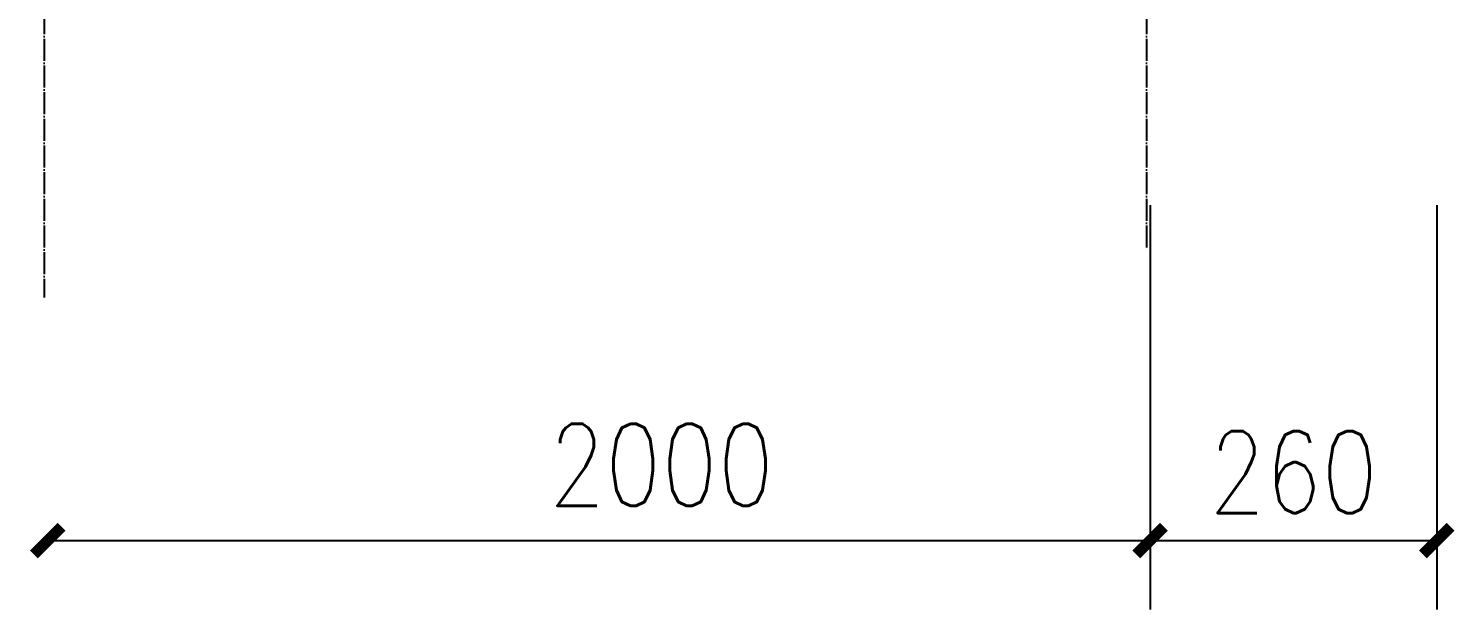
# Model space of a CAD drawing. Extents: x -737978 to 768813, y -372247 to 1140308.
# Drawn here: x -664892 to -663599, y -335227 to -334700 of the extents above; entities that cross this region are included whole.
import ezdxf

# ---------------------------------------------------------------- set-up
doc = ezdxf.new("R2010")
doc.units = 0
doc.header["$LTSCALE"] = 10
doc.header["$MEASUREMENT"] = 0
doc.linetypes.add('DOTE', pattern=[2.42, 2, -0.2, 0.02, -0.2])
doc.layers.get('0').update_dxf_attribs({"linetype": 'CONTINUOUS'})
doc.layers.get('Defpoints').update_dxf_attribs({"linetype": 'CONTINUOUS'})
doc.layers.add('DOTE', color=1, linetype='DOTE')
doc.layers.add('PUB_DIM', color=3, linetype='CONTINUOUS')
doc.styles.add('_TCH_DIM_T3', font='SIMPLEX.shx', dxfattribs={"width": 0.8, "bigfont": 'GBCBIG.shx'})
doc.dimstyles.new('_TCH_ARCH&&25', dxfattribs={"dimtxt": 74.375, "dimasz": 25, "dimexe": 62.5, "dimexo": 75, "dimgap": 25, "dimtad": 1, "dimdec": 0, "dimzin": 0, "dimdsep": 46, "dimtxsty": '_TCH_DIM_T3', "dimblk": 'ARCHTICK', "dimcen": 0.09, "dimclrt": 7, "dimazin": 2, "dimtfac": 1, "dimtdec": 0, "dimtix": 1, "dimtmove": 2, "dimatfit": 3, "dimfxl": 1, "dimtolj": 1, "dimtzin": 0, "dimarcsym": 0})

# ---------------------------------------------------------------- blocks, each defined once
blk = doc.blocks.new('_ArchTick')
at = {"color": 0, "linetype": 'ByBlock', "const_width": 0.4}
blk.add_lwpolyline([(-0.5, -0.5), (0.5, 0.5)], dxfattribs=at)
blk = doc.blocks.new('*D242')
at = {"layer": 'Defpoints', "color": 0, "transparency": 16777216}
for p in [(-663874.9, -334785.3), (-663614.9, -334785.3), (-663614.9, -335164.6)]:
    blk.add_point(p, dxfattribs=at)
at = {"layer": 'PUB_DIM', "color": 0, "lineweight": -2, "transparency": 16777216}
for p, q in [((-663874.9, -334860.3), (-663874.9, -335227.1)), ((-663614.9, -334860.3), (-663614.9, -335227.1)), ((-663874.9, -335164.6), (-663614.9, -335164.6))]:
    blk.add_line(p, q, dxfattribs=at)
at = {"layer": 'PUB_DIM', "color": 0, "lineweight": -2, "transparency": 16777216, "xscale": 25, "yscale": 25, "zscale": 25, "rotation": 180}
blk.add_blockref('_ArchTick', (-663874.9, -335164.6), dxfattribs=at)
at = {"layer": 'PUB_DIM', "color": 0, "lineweight": -2, "transparency": 16777216, "xscale": 25, "yscale": 25, "zscale": 25}
blk.add_blockref('_ArchTick', (-663614.9, -335164.6), dxfattribs=at)
at = {"layer": 'PUB_DIM', "color": 7, "transparency": 16777216, "insert": (-663744.9, -335102.4), "char_height": 74.38, "attachment_point": 5, "style": '_TCH_DIM_T3'}
blk.add_mtext('\\A1;260', dxfattribs=at)

msp = doc.modelspace()

# ---------------------------------------------------------------- linework, layer by layer
at = {"layer": 'DOTE'}
for points in [[(-664878.2, -308331.3), (-664878.2, -334943.9)], [(-663878.2, -308331.3), (-663878.2, -334902.1)]]:
    msp.add_lwpolyline(points, dxfattribs=at)
at = {"layer": 'PUB_DIM'}
msp.add_line((-664874.9, -335164.6), (-663874.9, -335164.6), dxfattribs=at)

# ---------------------------------------------------------------- block references
at = {"layer": 'PUB_DIM', "xscale": 25, "yscale": 25, "zscale": 25, "rotation": 180}
msp.add_blockref('_ArchTick', (-664874.9, -335164.6), dxfattribs=at)
at = {"layer": 'PUB_DIM', "xscale": 25, "yscale": 25, "zscale": 25}
msp.add_blockref('_ArchTick', (-663874.9, -335164.6), dxfattribs=at)

# ---------------------------------------------------------------- texts
at = {"layer": 'PUB_DIM', "color": 7, "insert": (-664318.3, -335095.8), "char_height": 74.38, "attachment_point": 5, "style": '_TCH_DIM_T3'}
msp.add_mtext('\\A1;2000', dxfattribs=at)

# ---------------------------------------------------------------- dimensions: what is measured, and where the dimension line sits
at = {"layer": 'PUB_DIM'}
dim = msp.add_aligned_dim(p1=(-663874.9, -334785.3), p2=(-663614.9, -334785.3), distance=-379.2, dimstyle='_TCH_ARCH&&25', dxfattribs=at)
dim.commit()
dim.dimension.update_dxf_attribs({"geometry": '*D242', "text_midpoint": (-663744.9, -335102.4)})

doc.saveas('drawing.dxf')
